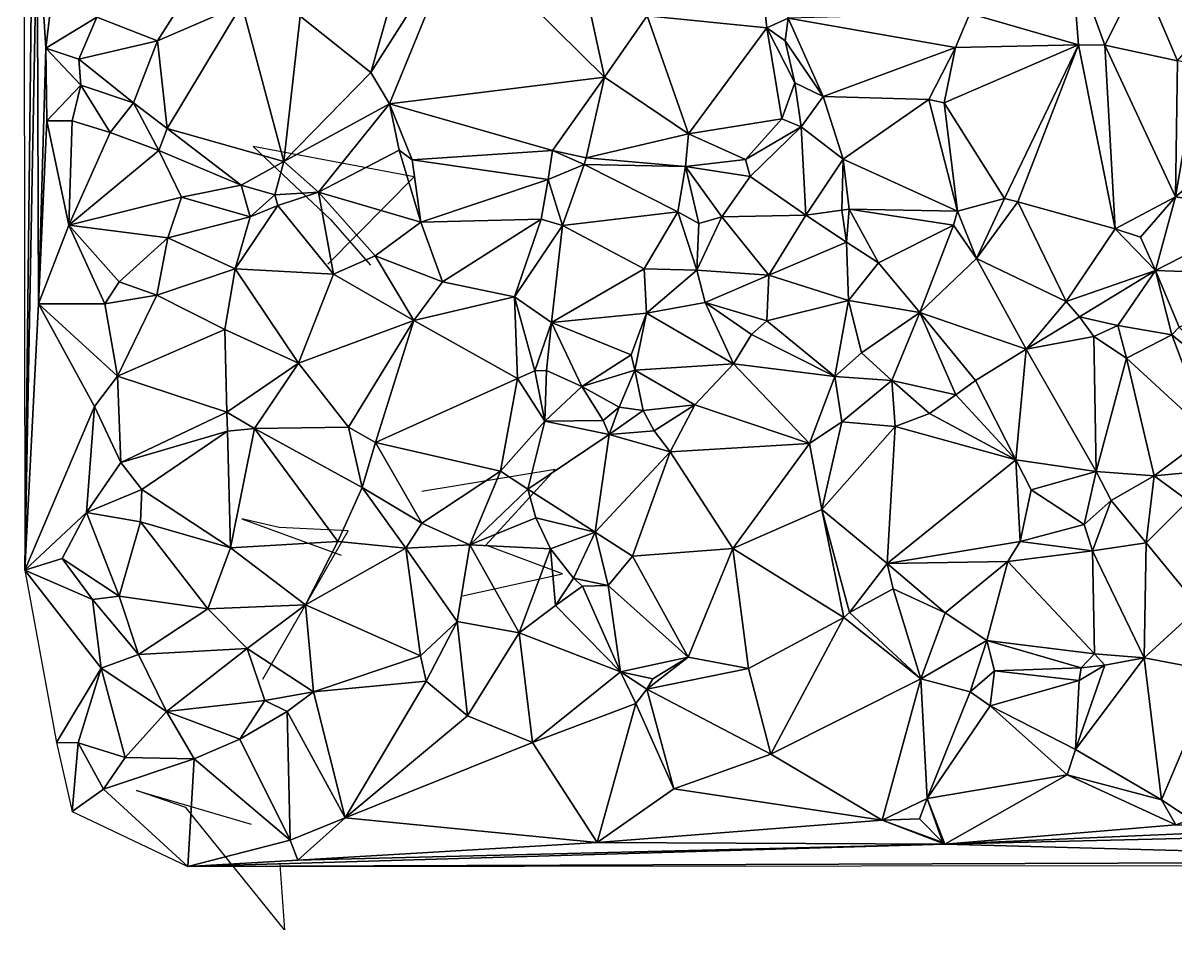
# Model space of a CAD drawing. Header units: metres. Extents: x -15.6 to 15.8, y -15.7 to 15.5.
# Drawn here: x -14.98 to -3.07, y -15.65 to -6.29 of the extents above; entities that cross this region are included whole.
import ezdxf

# ---------------------------------------------------------------- set-up
doc = ezdxf.new("R2010")
doc.units = ezdxf.units.M
doc.layers.add('CRACKS', color=1, linetype='Continuous')
doc.layers.add('STREET_MESH', color=7, linetype='Continuous')

msp = doc.modelspace()

# ---------------------------------------------------------------- linework, layer by layer
at = {"layer": 'CRACKS'}
for points in [[(-11.83, -8.781, 0.1), (-10.935, -7.878, 0.1), (-12.601, -7.565, 0.1), (-11.802, -8.318, 0.1), (-11.386, -8.788, 0.1)], [(-10.437, -12.202, 0.1), (-9.405, -11.977, 0.1), (-10.196, -11.682, 0.1), (-9.481, -10.9, 0.1), (-10.858, -11.125, 0.1)], [(-12.498, -13.064, 0.1), (-11.619, -11.531, 0.1), (-12.332, -11.498, 0.1), (-12.716, -11.41, 0.1), (-11.689, -11.783, 0.1)], [(-12.324, -14.979, 0.1), (-12.276, -15.653, 0.1), (-13.294, -14.39, 0.1), (-13.805, -14.214, 0.1), (-12.621, -14.562, 0.1)]]:
    msp.add_polyline3d(points, dxfattribs=at)
at = {"layer": 'STREET_MESH'}
for points in [[(-14.957, -11.938), (-14.855, -2.77), (-14.976, 3.013)], [(-14.829, -5.116), (-14.855, -2.77), (-14.957, -11.938)], [(-14.815, -9.188), (-14.829, -5.116), (-14.957, -11.938)], [(-14.815, -9.188), (-14.742, -6.548), (-14.829, -5.116)], [(-14.742, -6.548), (-14.652, -5.796), (-14.829, -5.116)], [(-10.932, -5.21), (-12.115, -6.219), (-11.385, -6.799)], [(-10.473, -5.366), (-10.932, -5.21), (-11.385, -6.799)], [(-8.529, -6.214), (-7.294, -6.34), (-7.411, -5.265)], [(-7.294, -6.34), (-7.074, -6.24), (-7.411, -5.265)], [(-11.192, -7.124), (-10.473, -5.366), (-11.385, -6.799)], [(-10.473, -5.366), (-11.192, -7.124), (-8.971, -6.849)], [(-10.473, -5.366), (-8.971, -6.849), (-9.207, -5.755)], [(-5.197, -6.193), (-4.077, -6.515), (-4.15, -5.558)], [(-4.077, -6.515), (-3.804, -6.519), (-4.15, -5.558)], [(-3.804, -6.519), (-3.434, -5.783), (-4.15, -5.558)], [(-14.213, -6.229), (-14.652, -5.796), (-14.742, -6.548)], [(-8.971, -6.849), (-8.529, -6.214), (-9.207, -5.755)], [(-3.434, -5.783), (-3.804, -6.519), (-3.052, -6.681)], [(-2.636, -6.195), (-3.434, -5.783), (-3.052, -6.681)], [(-14.213, -6.229), (-13.586, -6.475), (-13.231, -5.908)], [(-13.231, -5.908), (-13.586, -6.475), (-12.718, -6.1)], [(-13.586, -6.475), (-13.489, -7.38), (-12.718, -6.1)], [(-13.489, -7.38), (-12.284, -7.721), (-12.718, -6.1)], [(-12.284, -7.721), (-12.115, -6.219), (-12.718, -6.1)], [(-14.213, -6.229), (-14.742, -6.548), (-14.401, -6.663)], [(-13.586, -6.475), (-14.213, -6.229), (-14.401, -6.663)], [(-12.115, -6.219), (-12.284, -7.721), (-11.385, -6.799)], [(-8.102, -7.433), (-8.529, -6.214), (-8.971, -6.849)], [(-8.529, -6.214), (-8.102, -7.433), (-7.294, -6.34)], [(-7.294, -6.34), (-7.105, -6.475), (-7.074, -6.24)], [(-7.074, -6.24), (-7.105, -6.475), (-6.711, -7.049)], [(-7.074, -6.24), (-5.346, -6.541), (-5.197, -6.193)], [(-7.074, -6.24), (-6.711, -7.049), (-5.346, -6.541)], [(-5.197, -6.193), (-5.346, -6.541), (-4.077, -6.515)], [(-8.102, -7.433), (-7.138, -7.278), (-7.294, -6.34)], [(-7.105, -6.475), (-7.294, -6.34), (-7.004, -6.907)], [(-7.294, -6.34), (-7.138, -7.278), (-7.004, -6.907)], [(-14.731, -7.3), (-14.742, -6.548), (-14.815, -9.188)], [(-14.381, -6.931), (-14.742, -6.548), (-14.731, -7.3)], [(-14.742, -6.548), (-14.381, -6.931), (-14.401, -6.663)], [(-13.836, -7.113), (-13.586, -6.475), (-14.401, -6.663)], [(-13.586, -6.475), (-13.836, -7.113), (-13.489, -7.38)], [(-6.711, -7.049), (-7.105, -6.475), (-7.004, -6.907)], [(-6.711, -7.049), (-5.622, -7.08), (-5.346, -6.541)], [(-5.346, -6.541), (-5.622, -7.08), (-5.464, -7.114)], [(-4.077, -6.515), (-5.346, -6.541), (-5.464, -7.114)], [(-4.839, -8.101), (-4.077, -6.515), (-5.464, -7.114)], [(-4.077, -6.515), (-4.839, -8.101), (-4.703, -8.137)], [(-4.077, -6.515), (-4.703, -8.137), (-3.697, -8.413)], [(-3.804, -6.519), (-4.077, -6.515), (-3.697, -8.413)], [(-3.074, -8.083), (-3.804, -6.519), (-3.697, -8.413)], [(-3.804, -6.519), (-3.074, -8.083), (-3.052, -6.681)], [(-14.381, -6.931), (-13.836, -7.113), (-14.401, -6.663)], [(-3.074, -8.083), (-2.84, -6.718), (-3.052, -6.681)], [(-2.84, -6.718), (-3.074, -8.083), (-2.07, -7.234)], [(-12.284, -7.721), (-11.192, -7.124), (-11.385, -6.799)], [(-11.192, -7.124), (-9.509, -7.607), (-8.971, -6.849)], [(-9.509, -7.607), (-9.16, -7.682), (-8.971, -6.849)], [(-9.16, -7.682), (-8.102, -7.433), (-8.971, -6.849)], [(-14.469, -7.301), (-14.381, -6.931), (-14.731, -7.3)], [(-14.381, -6.931), (-14.469, -7.301), (-14.076, -7.42)], [(-13.836, -7.113), (-14.381, -6.931), (-14.076, -7.42)], [(-7.138, -7.278), (-6.939, -7.363), (-7.004, -6.907)], [(-6.939, -7.363), (-6.711, -7.049), (-7.004, -6.907)], [(-13.574, -7.606), (-13.836, -7.113), (-14.076, -7.42)], [(-13.836, -7.113), (-13.574, -7.606), (-13.489, -7.38)], [(-11.192, -7.124), (-12.284, -7.721), (-11.925, -8.036)], [(-11.09, -7.603), (-11.192, -7.124), (-11.925, -8.036)], [(-11.09, -7.603), (-10.956, -7.701), (-11.192, -7.124)], [(-10.956, -7.701), (-9.509, -7.607), (-11.192, -7.124)], [(-6.711, -7.049), (-6.939, -7.363), (-6.507, -7.695)], [(-5.622, -7.08), (-6.711, -7.049), (-6.507, -7.695)], [(-5.326, -8.232), (-5.622, -7.08), (-6.507, -7.695)], [(-5.622, -7.08), (-5.326, -8.232), (-5.464, -7.114)], [(-5.326, -8.232), (-4.839, -8.101), (-5.464, -7.114)], [(-3.074, -8.083), (-2.099, -8.24), (-2.07, -7.234)], [(-14.504, -8.375), (-14.731, -7.3), (-14.815, -9.188)], [(-14.504, -8.375), (-14.469, -7.301), (-14.731, -7.3)], [(-14.469, -7.301), (-14.504, -8.375), (-14.076, -7.42)], [(-13.489, -7.38), (-13.574, -7.606), (-12.724, -7.962)], [(-12.284, -7.721), (-13.489, -7.38), (-12.724, -7.962)], [(-7.513, -7.7), (-7.138, -7.278), (-8.102, -7.433)], [(-7.138, -7.278), (-7.513, -7.7), (-6.939, -7.363)], [(-7.513, -7.7), (-7.468, -7.873), (-6.939, -7.363)], [(-7.468, -7.873), (-6.89, -8.275), (-6.939, -7.363)], [(-6.939, -7.363), (-6.89, -8.275), (-6.507, -7.695)], [(-14.504, -8.375), (-13.574, -7.606), (-14.076, -7.42)], [(-8.136, -7.77), (-8.102, -7.433), (-9.16, -7.682)], [(-8.136, -7.77), (-7.513, -7.7), (-8.102, -7.433)], [(-13.339, -8.086), (-13.574, -7.606), (-14.504, -8.375)], [(-12.724, -7.962), (-13.574, -7.606), (-13.339, -8.086)], [(-11.09, -7.603), (-11.925, -8.036), (-10.869, -8.344)], [(-10.956, -7.701), (-11.09, -7.603), (-10.869, -8.344)], [(-9.552, -7.905), (-9.509, -7.607), (-10.956, -7.701)], [(-9.509, -7.607), (-9.552, -7.905), (-9.182, -7.752)], [(-9.16, -7.682), (-9.509, -7.607), (-9.182, -7.752)], [(-12.284, -7.721), (-12.724, -7.962), (-12.377, -8.062)], [(-11.925, -8.036), (-12.284, -7.721), (-12.377, -8.062)], [(-9.552, -7.905), (-10.956, -7.701), (-10.869, -8.344)], [(-8.136, -7.77), (-9.16, -7.682), (-9.182, -7.752)], [(-7.513, -7.7), (-8.136, -7.77), (-7.468, -7.873)], [(-6.89, -8.275), (-6.519, -8.221), (-6.507, -7.695)], [(-6.507, -7.695), (-6.519, -8.221), (-6.443, -8.212)], [(-5.326, -8.232), (-6.507, -7.695), (-6.443, -8.212)], [(-9.552, -7.905), (-9.406, -8.381), (-9.182, -7.752)], [(-9.406, -8.381), (-8.215, -8.239), (-9.182, -7.752)], [(-8.215, -8.239), (-8.136, -7.77), (-9.182, -7.752)], [(-8.136, -7.77), (-8.215, -8.239), (-7.997, -8.358)], [(-8.136, -7.77), (-7.759, -8.291), (-7.468, -7.873)], [(-7.759, -8.291), (-8.136, -7.77), (-7.997, -8.358)], [(-12.724, -7.962), (-13.339, -8.086), (-12.63, -8.291)], [(-12.724, -7.962), (-12.63, -8.291), (-12.377, -8.062)], [(-9.626, -8.313), (-9.552, -7.905), (-10.869, -8.344)], [(-9.552, -7.905), (-9.626, -8.313), (-9.406, -8.381)], [(-7.468, -7.873), (-7.759, -8.291), (-6.89, -8.275)], [(-13.339, -8.086), (-14.504, -8.375), (-13.481, -8.507)], [(-12.63, -8.291), (-13.339, -8.086), (-13.481, -8.507)], [(-12.63, -8.291), (-12.344, -8.174), (-12.377, -8.062)], [(-12.344, -8.174), (-11.925, -8.036), (-12.377, -8.062)], [(-11.925, -8.036), (-12.344, -8.174), (-11.769, -8.881)], [(-11.925, -8.036), (-11.341, -8.693), (-10.869, -8.344)], [(-11.341, -8.693), (-11.925, -8.036), (-11.769, -8.881)], [(-3.435, -8.5), (-3.074, -8.083), (-3.697, -8.413)], [(-3.435, -8.5), (-3.279, -8.844), (-3.074, -8.083)], [(-3.279, -8.844), (-2.099, -8.24), (-3.074, -8.083)], [(-11.769, -8.881), (-12.344, -8.174), (-12.785, -8.828)], [(-12.344, -8.174), (-12.63, -8.291), (-12.785, -8.828)], [(-6.443, -8.212), (-6.519, -8.221), (-6.472, -8.553)], [(-6.142, -8.767), (-6.443, -8.212), (-6.472, -8.553)], [(-6.142, -8.767), (-5.366, -8.376), (-6.443, -8.212)], [(-5.366, -8.376), (-5.326, -8.232), (-6.443, -8.212)], [(-5.326, -8.232), (-5.13, -8.72), (-4.839, -8.101)], [(-4.839, -8.101), (-5.13, -8.72), (-4.703, -8.137)], [(-5.13, -8.72), (-4.202, -9.164), (-4.703, -8.137)], [(-4.703, -8.137), (-4.202, -9.164), (-3.697, -8.413)], [(-12.63, -8.291), (-13.481, -8.507), (-12.785, -8.828)], [(-10.645, -8.96), (-9.626, -8.313), (-10.869, -8.344)], [(-9.626, -8.313), (-10.645, -8.96), (-9.902, -9.116)], [(-9.406, -8.381), (-9.626, -8.313), (-9.902, -9.116)], [(-8.215, -8.239), (-9.406, -8.381), (-8.562, -8.826)], [(-8.215, -8.239), (-8.562, -8.826), (-8.016, -8.841)], [(-7.997, -8.358), (-8.215, -8.239), (-8.016, -8.841)], [(-7.274, -8.892), (-7.759, -8.291), (-8.016, -8.841)], [(-7.759, -8.291), (-7.997, -8.358), (-8.016, -8.841)], [(-6.89, -8.275), (-7.759, -8.291), (-7.274, -8.892)], [(-6.89, -8.275), (-7.274, -8.892), (-6.472, -8.553)], [(-6.519, -8.221), (-6.89, -8.275), (-6.472, -8.553)], [(-5.13, -8.72), (-5.326, -8.232), (-5.366, -8.376)], [(-2.099, -8.24), (-3.279, -8.844), (-1.928, -8.892)], [(-14.504, -8.375), (-14.815, -9.188), (-14.132, -9.189)], [(-13.984, -8.963), (-14.504, -8.375), (-14.132, -9.189)], [(-14.504, -8.375), (-13.984, -8.963), (-13.481, -8.507)], [(-11.341, -8.693), (-10.645, -8.96), (-10.869, -8.344)], [(-9.406, -8.381), (-9.902, -9.116), (-9.518, -9.382)], [(-8.562, -8.826), (-9.406, -8.381), (-9.518, -9.382)], [(-5.366, -8.376), (-6.142, -8.767), (-5.713, -9.278)], [(-5.13, -8.72), (-5.366, -8.376), (-5.713, -9.278)], [(-4.202, -9.164), (-3.279, -8.844), (-3.697, -8.413)], [(-3.279, -8.844), (-3.435, -8.5), (-3.697, -8.413)], [(-13.984, -8.963), (-13.595, -9.098), (-13.481, -8.507)], [(-13.481, -8.507), (-13.595, -9.098), (-12.785, -8.828)], [(-7.274, -8.892), (-6.451, -9.156), (-6.472, -8.553)], [(-6.451, -9.156), (-6.142, -8.767), (-6.472, -8.553)], [(-10.94, -9.36), (-11.341, -8.693), (-11.769, -8.881)], [(-11.341, -8.693), (-10.94, -9.36), (-10.645, -8.96)], [(-6.142, -8.767), (-6.451, -9.156), (-5.713, -9.278)], [(-5.13, -8.72), (-5.713, -9.278), (-4.615, -9.657)], [(-4.202, -9.164), (-5.13, -8.72), (-4.615, -9.657)], [(-13.595, -9.098), (-12.892, -9.454), (-12.785, -8.828)], [(-12.892, -9.454), (-12.133, -9.801), (-12.785, -8.828)], [(-12.133, -9.801), (-11.769, -8.881), (-12.785, -8.828)], [(-12.133, -9.801), (-10.94, -9.36), (-11.769, -8.881)], [(-8.536, -9.286), (-8.562, -8.826), (-9.518, -9.382)], [(-8.562, -8.826), (-8.536, -9.286), (-8.016, -8.841)], [(-8.536, -9.286), (-7.932, -9.175), (-8.016, -8.841)], [(-7.932, -9.175), (-7.274, -8.892), (-8.016, -8.841)], [(-7.932, -9.175), (-7.294, -9.366), (-7.274, -8.892)], [(-7.274, -8.892), (-7.294, -9.366), (-6.451, -9.156)], [(-4.066, -9.322), (-3.279, -8.844), (-4.202, -9.164)], [(-3.67, -9.414), (-3.279, -8.844), (-4.066, -9.322)], [(-3.67, -9.414), (-3.113, -9.509), (-3.279, -8.844)], [(-3.279, -8.844), (-3.037, -9.429), (-1.928, -8.892)], [(-3.279, -8.844), (-3.113, -9.509), (-3.037, -9.429)], [(-13.595, -9.098), (-13.984, -8.963), (-14.132, -9.189)], [(-10.645, -8.96), (-10.94, -9.36), (-9.902, -9.116)], [(-14.001, -9.937), (-13.595, -9.098), (-14.132, -9.189)], [(-12.892, -9.454), (-13.595, -9.098), (-14.001, -9.937)], [(-10.94, -9.36), (-9.871, -9.96), (-9.902, -9.116)], [(-9.902, -9.116), (-9.69, -9.88), (-9.518, -9.382)], [(-9.871, -9.96), (-9.69, -9.88), (-9.902, -9.116)], [(-7.294, -9.366), (-6.593, -9.938), (-6.451, -9.156)], [(-6.593, -9.938), (-6.316, -9.694), (-6.451, -9.156)], [(-6.451, -9.156), (-6.316, -9.694), (-5.713, -9.278)], [(-4.066, -9.322), (-4.202, -9.164), (-4.615, -9.657)], [(-14.237, -10.249), (-14.815, -9.188), (-14.957, -11.938)], [(-14.815, -9.188), (-14.001, -9.937), (-14.132, -9.189)], [(-14.237, -10.249), (-14.001, -9.937), (-14.815, -9.188)], [(-8.697, -9.714), (-8.536, -9.286), (-9.518, -9.382)], [(-8.697, -9.714), (-8.658, -9.873), (-8.536, -9.286)], [(-8.536, -9.286), (-8.658, -9.873), (-7.64, -9.809)], [(-7.932, -9.175), (-8.536, -9.286), (-7.64, -9.809)], [(-7.932, -9.175), (-7.64, -9.809), (-7.451, -9.504)], [(-7.294, -9.366), (-7.932, -9.175), (-7.451, -9.504)], [(-5.713, -9.278), (-6.316, -9.694), (-6.004, -9.982)], [(-5.341, -10.13), (-5.713, -9.278), (-6.004, -9.982)], [(-4.615, -9.657), (-5.713, -9.278), (-5.138, -9.982)], [(-5.713, -9.278), (-5.341, -10.13), (-5.138, -9.982)], [(-10.94, -9.36), (-12.133, -9.801), (-11.616, -10.462)], [(-11.336, -10.622), (-10.94, -9.36), (-11.616, -10.462)], [(-11.336, -10.622), (-9.871, -9.96), (-10.94, -9.36)], [(-9.69, -9.88), (-9.57, -9.876), (-9.518, -9.382)], [(-9.57, -9.876), (-9.206, -10.044), (-9.518, -9.382)], [(-9.206, -10.044), (-8.697, -9.714), (-9.518, -9.382)], [(-6.593, -9.938), (-7.294, -9.366), (-7.451, -9.504)], [(-4.066, -9.322), (-4.615, -9.657), (-3.916, -9.526)], [(-3.67, -9.414), (-4.066, -9.322), (-3.916, -9.526)], [(-12.871, -10.307), (-12.892, -9.454), (-14.001, -9.937)], [(-12.871, -10.307), (-12.133, -9.801), (-12.892, -9.454)], [(-7.64, -9.809), (-6.593, -9.938), (-7.451, -9.504)], [(-3.58, -9.751), (-3.67, -9.414), (-3.916, -9.526)], [(-3.113, -9.509), (-3.67, -9.414), (-3.58, -9.751)], [(-3.113, -9.509), (-3.58, -9.751), (-2.722, -10.539)], [(-3.113, -9.509), (-2.389, -10.1), (-3.037, -9.429)], [(-2.389, -10.1), (-3.113, -9.509), (-2.722, -10.539)], [(-3.916, -9.526), (-4.615, -9.657), (-3.894, -10.92)], [(-3.58, -9.751), (-3.916, -9.526), (-3.894, -10.92)], [(-9.206, -10.044), (-8.658, -9.873), (-8.697, -9.714)], [(-6.316, -9.694), (-6.593, -9.938), (-6.004, -9.982)], [(-4.615, -9.657), (-5.138, -9.982), (-4.722, -10.799)], [(-4.615, -9.657), (-4.722, -10.799), (-3.894, -10.92)], [(-3.293, -10.966), (-3.58, -9.751), (-3.894, -10.92)], [(-3.58, -9.751), (-3.293, -10.966), (-2.722, -10.539)], [(-12.871, -10.307), (-12.587, -10.476), (-12.133, -9.801)], [(-12.133, -9.801), (-12.587, -10.476), (-11.616, -10.462)], [(-9.69, -9.88), (-9.871, -9.96), (-9.586, -10.401)], [(-9.57, -9.876), (-9.69, -9.88), (-9.586, -10.401)], [(-9.206, -10.044), (-9.57, -9.876), (-9.586, -10.401)], [(-8.658, -9.873), (-9.206, -10.044), (-8.818, -10.255)], [(-8.658, -9.873), (-8.818, -10.255), (-8.573, -10.289)], [(-8.658, -9.873), (-8.038, -10.23), (-7.64, -9.809)], [(-8.038, -10.23), (-8.658, -9.873), (-8.573, -10.289)], [(-8.038, -10.23), (-6.853, -10.631), (-7.64, -9.809)], [(-6.853, -10.631), (-6.593, -9.938), (-7.64, -9.809)], [(-14.001, -9.937), (-14.237, -10.249), (-13.967, -10.828)], [(-12.871, -10.307), (-14.001, -9.937), (-13.967, -10.828)], [(-10.045, -10.916), (-9.871, -9.96), (-11.336, -10.622)], [(-9.871, -9.96), (-10.045, -10.916), (-9.586, -10.401)], [(-6.521, -10.406), (-6.593, -9.938), (-6.853, -10.631)], [(-6.593, -9.938), (-6.521, -10.406), (-6.004, -9.982)], [(-6.521, -10.406), (-5.969, -10.456), (-6.004, -9.982)], [(-5.969, -10.456), (-5.616, -10.322), (-6.004, -9.982)], [(-5.616, -10.322), (-5.341, -10.13), (-6.004, -9.982)], [(-5.138, -9.982), (-5.341, -10.13), (-4.722, -10.799)], [(-8.983, -10.392), (-9.206, -10.044), (-9.586, -10.401)], [(-9.206, -10.044), (-8.983, -10.392), (-8.818, -10.255)], [(-8.458, -10.5), (-8.038, -10.23), (-8.573, -10.289)], [(-8.038, -10.23), (-8.458, -10.5), (-8.292, -10.718)], [(-8.038, -10.23), (-8.292, -10.718), (-6.853, -10.631)], [(-5.341, -10.13), (-5.616, -10.322), (-4.722, -10.799)], [(-14.322, -11.344), (-14.237, -10.249), (-14.957, -11.938)], [(-14.237, -10.249), (-14.322, -11.344), (-13.967, -10.828)], [(-12.865, -10.505), (-12.871, -10.307), (-13.967, -10.828)], [(-12.587, -10.476), (-12.871, -10.307), (-12.865, -10.505)], [(-8.818, -10.255), (-8.983, -10.392), (-8.924, -10.538)], [(-8.818, -10.255), (-8.924, -10.538), (-8.573, -10.289)], [(-8.924, -10.538), (-8.458, -10.5), (-8.573, -10.289)], [(-5.616, -10.322), (-5.969, -10.456), (-4.722, -10.799)], [(-12.587, -10.476), (-12.865, -10.505), (-12.833, -11.709)], [(-12.587, -10.476), (-12.833, -11.709), (-11.724, -11.642)], [(-12.587, -10.476), (-11.475, -11.086), (-11.616, -10.462)], [(-11.475, -11.086), (-12.587, -10.476), (-11.724, -11.642)], [(-11.475, -11.086), (-11.336, -10.622), (-11.616, -10.462)], [(-10.045, -10.916), (-9.763, -11.102), (-9.586, -10.401)], [(-9.763, -11.102), (-8.924, -10.538), (-9.586, -10.401)], [(-8.924, -10.538), (-8.983, -10.392), (-9.586, -10.401)], [(-6.728, -11.312), (-6.521, -10.406), (-6.853, -10.631)], [(-6.521, -10.406), (-6.728, -11.312), (-5.969, -10.456)], [(-5.969, -10.456), (-6.728, -11.312), (-6.052, -11.87)], [(-5.969, -10.456), (-6.052, -11.87), (-4.722, -10.799)], [(-13.748, -11.107), (-12.865, -10.505), (-13.967, -10.828)], [(-12.833, -11.709), (-12.865, -10.505), (-13.748, -11.107)], [(-8.924, -10.538), (-9.763, -11.102), (-9.069, -11.547)], [(-8.292, -10.718), (-8.924, -10.538), (-9.069, -11.547)], [(-8.458, -10.5), (-8.924, -10.538), (-8.292, -10.718)], [(-3.293, -10.966), (-2.816, -10.92), (-2.722, -10.539)], [(-11.336, -10.622), (-11.475, -11.086), (-10.857, -11.452)], [(-10.045, -10.916), (-11.336, -10.622), (-10.857, -11.452)], [(-6.853, -10.631), (-8.292, -10.718), (-7.645, -11.716)], [(-6.728, -11.312), (-6.853, -10.631), (-7.645, -11.716)], [(-14.322, -11.344), (-13.748, -11.107), (-13.967, -10.828)], [(-8.681, -11.794), (-8.292, -10.718), (-9.069, -11.547)], [(-8.292, -10.718), (-8.681, -11.794), (-7.645, -11.716)], [(-6.052, -11.87), (-4.678, -11.641), (-4.722, -10.799)], [(-4.722, -10.799), (-4.564, -11.108), (-3.894, -10.92)], [(-4.678, -11.641), (-4.564, -11.108), (-4.722, -10.799)], [(-10.363, -11.676), (-10.045, -10.916), (-10.857, -11.452)], [(-10.363, -11.676), (-9.763, -11.102), (-10.045, -10.916)], [(-4.564, -11.108), (-4.016, -11.467), (-3.894, -10.92)], [(-4.016, -11.467), (-3.737, -11.218), (-3.894, -10.92)], [(-3.737, -11.218), (-3.293, -10.966), (-3.894, -10.92)], [(-2.816, -10.92), (-3.293, -10.966), (-2.942, -11.223)], [(-3.376, -11.658), (-3.293, -10.966), (-3.737, -11.218)], [(-3.293, -10.966), (-3.376, -11.658), (-2.942, -11.223)], [(-13.748, -11.107), (-14.322, -11.344), (-13.764, -11.441)], [(-12.833, -11.709), (-13.748, -11.107), (-13.764, -11.441)], [(-11.023, -11.712), (-11.475, -11.086), (-11.724, -11.642)], [(-11.475, -11.086), (-11.023, -11.712), (-10.857, -11.452)], [(-10.363, -11.676), (-9.68, -11.399), (-9.763, -11.102)], [(-9.763, -11.102), (-9.68, -11.399), (-9.069, -11.547)], [(-4.564, -11.108), (-4.678, -11.641), (-4.016, -11.467)], [(-6.499, -12.428), (-6.728, -11.312), (-7.645, -11.716)], [(-6.728, -11.312), (-6.442, -12.375), (-6.052, -11.87)], [(-6.442, -12.375), (-6.728, -11.312), (-6.499, -12.428)], [(-3.931, -11.739), (-3.737, -11.218), (-4.016, -11.467)], [(-3.931, -11.739), (-3.376, -11.658), (-3.737, -11.218)], [(-3.376, -11.658), (-2.829, -12.324), (-2.942, -11.223)], [(-14.572, -11.817), (-14.322, -11.344), (-14.957, -11.938)], [(-14.572, -11.817), (-13.985, -12.207), (-14.322, -11.344)], [(-14.322, -11.344), (-13.985, -12.207), (-13.764, -11.441)], [(-9.68, -11.399), (-10.363, -11.676), (-9.53, -11.718)], [(-9.68, -11.399), (-9.53, -11.718), (-9.069, -11.547)], [(-13.985, -12.207), (-13.066, -12.339), (-13.764, -11.441)], [(-13.066, -12.339), (-12.833, -11.709), (-13.764, -11.441)], [(-11.023, -11.712), (-10.363, -11.676), (-10.857, -11.452)], [(-9.53, -11.718), (-9.29, -12.021), (-9.069, -11.547)], [(-9.29, -12.021), (-8.934, -12.097), (-9.069, -11.547)], [(-8.934, -12.097), (-8.681, -11.794), (-9.069, -11.547)], [(-4.678, -11.641), (-3.931, -11.739), (-4.016, -11.467)], [(-12.833, -11.709), (-12.058, -12.295), (-11.724, -11.642)], [(-12.058, -12.295), (-11.023, -11.712), (-11.724, -11.642)], [(-4.806, -11.849), (-4.678, -11.641), (-6.052, -11.87)], [(-4.678, -11.641), (-4.806, -11.849), (-3.931, -11.739)], [(-3.397, -12.844), (-3.376, -11.658), (-3.931, -11.739)], [(-3.376, -11.658), (-3.397, -12.844), (-2.829, -12.324)], [(-13.066, -12.339), (-12.058, -12.295), (-12.833, -11.709)], [(-10.871, -12.824), (-11.023, -11.712), (-12.058, -12.295)], [(-10.363, -11.676), (-11.023, -11.712), (-10.491, -12.467)], [(-11.023, -11.712), (-10.871, -12.824), (-10.491, -12.467)], [(-9.851, -12.585), (-10.363, -11.676), (-10.491, -12.467)], [(-9.53, -11.718), (-10.363, -11.676), (-9.851, -12.585)], [(-9.477, -12.304), (-9.53, -11.718), (-9.851, -12.585)], [(-9.29, -12.021), (-9.53, -11.718), (-9.477, -12.304)], [(-8.681, -11.794), (-8.106, -12.837), (-7.645, -11.716)], [(-8.106, -12.837), (-7.482, -12.955), (-7.645, -11.716)], [(-7.482, -12.955), (-6.499, -12.428), (-7.645, -11.716)], [(-4.806, -11.849), (-3.909, -12.803), (-3.931, -11.739)], [(-3.909, -12.803), (-3.397, -12.844), (-3.931, -11.739)], [(-14.26, -12.243), (-14.572, -11.817), (-14.957, -11.938)], [(-13.985, -12.207), (-14.572, -11.817), (-14.26, -12.243)], [(-8.681, -11.794), (-8.934, -12.097), (-8.106, -12.837)], [(-6.442, -12.375), (-5.99, -12.132), (-6.052, -11.87)], [(-4.806, -11.849), (-6.052, -11.87), (-5.452, -12.378)], [(-6.052, -11.87), (-5.99, -12.132), (-5.452, -12.378)], [(-5.021, -12.663), (-4.806, -11.849), (-5.452, -12.378)], [(-3.909, -12.803), (-4.806, -11.849), (-5.021, -12.663)], [(-14.169, -12.95), (-14.957, -11.938), (-14.631, -13.719)], [(-14.169, -12.95), (-14.26, -12.243), (-14.957, -11.938)], [(-9.29, -12.021), (-9.477, -12.304), (-9.199, -12.102)], [(-8.934, -12.097), (-9.29, -12.021), (-9.199, -12.102)], [(-9.199, -12.102), (-9.477, -12.304), (-8.806, -12.989)], [(-8.934, -12.097), (-9.199, -12.102), (-8.806, -12.989)], [(-8.106, -12.837), (-8.934, -12.097), (-8.806, -12.989)], [(-5.703, -13.059), (-5.99, -12.132), (-6.442, -12.375)], [(-5.99, -12.132), (-5.703, -13.059), (-5.452, -12.378)], [(-13.985, -12.207), (-14.26, -12.243), (-13.783, -12.81)], [(-14.26, -12.243), (-14.169, -12.95), (-13.783, -12.81)], [(-13.066, -12.339), (-13.985, -12.207), (-13.783, -12.81)], [(-12.663, -12.746), (-13.066, -12.339), (-13.783, -12.81)], [(-12.058, -12.295), (-13.066, -12.339), (-12.663, -12.746)], [(-11.978, -13.193), (-12.058, -12.295), (-12.663, -12.746)], [(-11.978, -13.193), (-10.871, -12.824), (-12.058, -12.295)], [(-9.477, -12.304), (-9.851, -12.585), (-8.806, -12.989)], [(-5.703, -13.059), (-6.442, -12.375), (-6.499, -12.428)], [(-5.703, -13.059), (-5.021, -12.663), (-5.452, -12.378)], [(-2.829, -12.324), (-3.397, -12.844), (-2.656, -12.986)], [(-10.871, -12.824), (-10.813, -13.085), (-10.491, -12.467)], [(-10.813, -13.085), (-10.387, -13.441), (-10.491, -12.467)], [(-10.387, -13.441), (-9.851, -12.585), (-10.491, -12.467)], [(-6.499, -12.428), (-7.482, -12.955), (-7.254, -13.837)], [(-5.703, -13.059), (-6.499, -12.428), (-7.254, -13.837)], [(-9.714, -13.717), (-9.851, -12.585), (-10.387, -13.441)], [(-9.851, -12.585), (-9.714, -13.717), (-8.806, -12.989)], [(-5.703, -13.059), (-5.194, -13.194), (-5.021, -12.663)], [(-5.194, -13.194), (-4.944, -12.977), (-5.021, -12.663)], [(-5.021, -12.663), (-4.944, -12.977), (-4.048, -12.946)], [(-3.909, -12.803), (-5.021, -12.663), (-4.048, -12.946)], [(-14.169, -12.95), (-13.496, -13.399), (-13.783, -12.81)], [(-13.496, -13.399), (-12.663, -12.746), (-13.783, -12.81)], [(-12.48, -13.285), (-12.663, -12.746), (-13.496, -13.399)], [(-12.48, -13.285), (-11.978, -13.193), (-12.663, -12.746)], [(-10.871, -12.824), (-11.978, -13.193), (-10.813, -13.085)], [(-8.472, -13.062), (-8.106, -12.837), (-8.806, -12.989)], [(-8.106, -12.837), (-8.532, -13.166), (-7.482, -12.955)], [(-8.472, -13.062), (-8.532, -13.166), (-8.106, -12.837)], [(-3.397, -12.844), (-4.107, -13.791), (-3.217, -14.311)], [(-3.805, -12.92), (-4.107, -13.791), (-3.397, -12.844)], [(-3.805, -12.92), (-3.909, -12.803), (-4.048, -12.946)], [(-3.909, -12.803), (-3.805, -12.92), (-3.397, -12.844)], [(-2.656, -12.986), (-3.397, -12.844), (-3.217, -14.311)], [(-14.408, -13.722), (-14.169, -12.95), (-14.631, -13.719)], [(-14.169, -12.95), (-14.408, -13.722), (-13.921, -13.872)], [(-13.496, -13.399), (-14.169, -12.95), (-13.921, -13.872)], [(-7.482, -12.955), (-8.532, -13.166), (-7.254, -13.837)], [(-4.944, -12.977), (-5.194, -13.194), (-4.986, -13.339)], [(-4.07, -13.076), (-4.944, -12.977), (-4.986, -13.339)], [(-4.944, -12.977), (-4.07, -13.076), (-4.048, -12.946)], [(-4.107, -13.791), (-3.805, -12.92), (-4.07, -13.076)], [(-4.07, -13.076), (-3.805, -12.92), (-4.048, -12.946)], [(-10.813, -13.085), (-11.978, -13.193), (-11.651, -14.497)], [(-10.387, -13.441), (-10.813, -13.085), (-11.651, -14.497)], [(-9.714, -13.717), (-8.647, -13.314), (-8.806, -12.989)], [(-8.647, -13.314), (-8.532, -13.166), (-8.806, -12.989)], [(-8.532, -13.166), (-8.472, -13.062), (-8.806, -12.989)], [(-5.703, -13.059), (-7.254, -13.837), (-6.104, -14.519)], [(-5.64, -14.297), (-5.703, -13.059), (-6.104, -14.519)], [(-5.194, -13.194), (-5.703, -13.059), (-5.64, -14.297)], [(-4.107, -13.791), (-4.07, -13.076), (-4.986, -13.339)], [(-2.911, -14.512), (-2.656, -12.986), (-3.217, -14.311)], [(-12.247, -13.397), (-11.978, -13.193), (-12.48, -13.285)], [(-11.978, -13.193), (-12.247, -13.397), (-11.651, -14.497)], [(-8.532, -13.166), (-8.647, -13.314), (-8.254, -14.197)], [(-8.532, -13.166), (-8.254, -14.197), (-7.254, -13.837)], [(-5.194, -13.194), (-5.64, -14.297), (-4.986, -13.339)], [(-12.738, -13.682), (-12.48, -13.285), (-13.496, -13.399)], [(-12.247, -13.397), (-12.48, -13.285), (-12.738, -13.682)], [(-8.647, -13.314), (-9.714, -13.717), (-9.047, -14.751)], [(-8.254, -14.197), (-8.647, -13.314), (-9.047, -14.751)], [(-13.209, -13.885), (-13.496, -13.399), (-13.921, -13.872)], [(-12.738, -13.682), (-13.496, -13.399), (-13.209, -13.885)], [(-12.247, -13.397), (-12.738, -13.682), (-12.216, -14.727)], [(-11.651, -14.497), (-12.247, -13.397), (-12.216, -14.727)], [(-9.714, -13.717), (-10.387, -13.441), (-11.651, -14.497)], [(-5.64, -14.297), (-4.193, -14.053), (-4.986, -13.339)], [(-4.193, -14.053), (-4.107, -13.791), (-4.986, -13.339)], [(-12.738, -13.682), (-13.209, -13.885), (-12.216, -14.727)], [(-14.47, -14.431), (-14.408, -13.722), (-14.631, -13.719)], [(-14.145, -14.199), (-14.408, -13.722), (-14.47, -14.431)], [(-14.408, -13.722), (-14.145, -14.199), (-13.921, -13.872)], [(-9.047, -14.751), (-9.714, -13.717), (-11.651, -14.497)], [(-4.107, -13.791), (-4.193, -14.053), (-3.217, -14.311)], [(-14.145, -14.199), (-13.209, -13.885), (-13.921, -13.872)], [(-13.209, -13.885), (-14.145, -14.199), (-13.273, -14.998)], [(-12.216, -14.727), (-13.209, -13.885), (-13.273, -14.998)], [(-7.254, -13.837), (-8.254, -14.197), (-6.104, -14.519)], [(-4.193, -14.053), (-5.64, -14.297), (-5.457, -14.769)], [(-3.069, -14.568), (-4.193, -14.053), (-5.457, -14.769)], [(-4.193, -14.053), (-3.069, -14.568), (-3.217, -14.311)], [(-14.145, -14.199), (-14.47, -14.431), (-13.273, -14.998)], [(-8.254, -14.197), (-9.047, -14.751), (-6.104, -14.519)], [(-5.719, -14.507), (-5.64, -14.297), (-6.104, -14.519)], [(-5.719, -14.507), (-5.476, -14.75), (-5.64, -14.297)], [(-5.64, -14.297), (-5.476, -14.75), (-5.457, -14.769)], [(-3.069, -14.568), (-2.911, -14.512), (-3.217, -14.311)], [(-12.139, -14.932), (-11.651, -14.497), (-12.216, -14.727)], [(-9.047, -14.751), (-11.651, -14.497), (-12.139, -14.932)], [(-9.047, -14.751), (-5.457, -14.769), (-6.104, -14.519)], [(-5.476, -14.75), (-5.719, -14.507), (-6.104, -14.519)], [(-5.457, -14.769), (-5.476, -14.75), (-6.104, -14.519)], [(-2.911, -14.512), (-3.069, -14.568), (-1.836, -14.608)], [(-1.836, -14.608), (-3.069, -14.568), (-5.457, -14.769)], [(-1.836, -14.608), (-5.457, -14.769), (-1.031, -14.66)], [(-12.139, -14.932), (-12.216, -14.727), (-13.273, -14.998)], [(-5.457, -14.769), (-9.047, -14.751), (-12.139, -14.932)], [(-5.457, -14.769), (1.136, -14.947), (-1.031, -14.66)], [(1.136, -14.947), (-5.457, -14.769), (-13.273, -14.998)], [(-5.457, -14.769), (-12.139, -14.932), (-13.273, -14.998)], [(7.592, -14.976), (1.136, -14.947), (-13.273, -14.998)]]:
    msp.add_3dface(points, dxfattribs=at)

doc.saveas('drawing.dxf')
